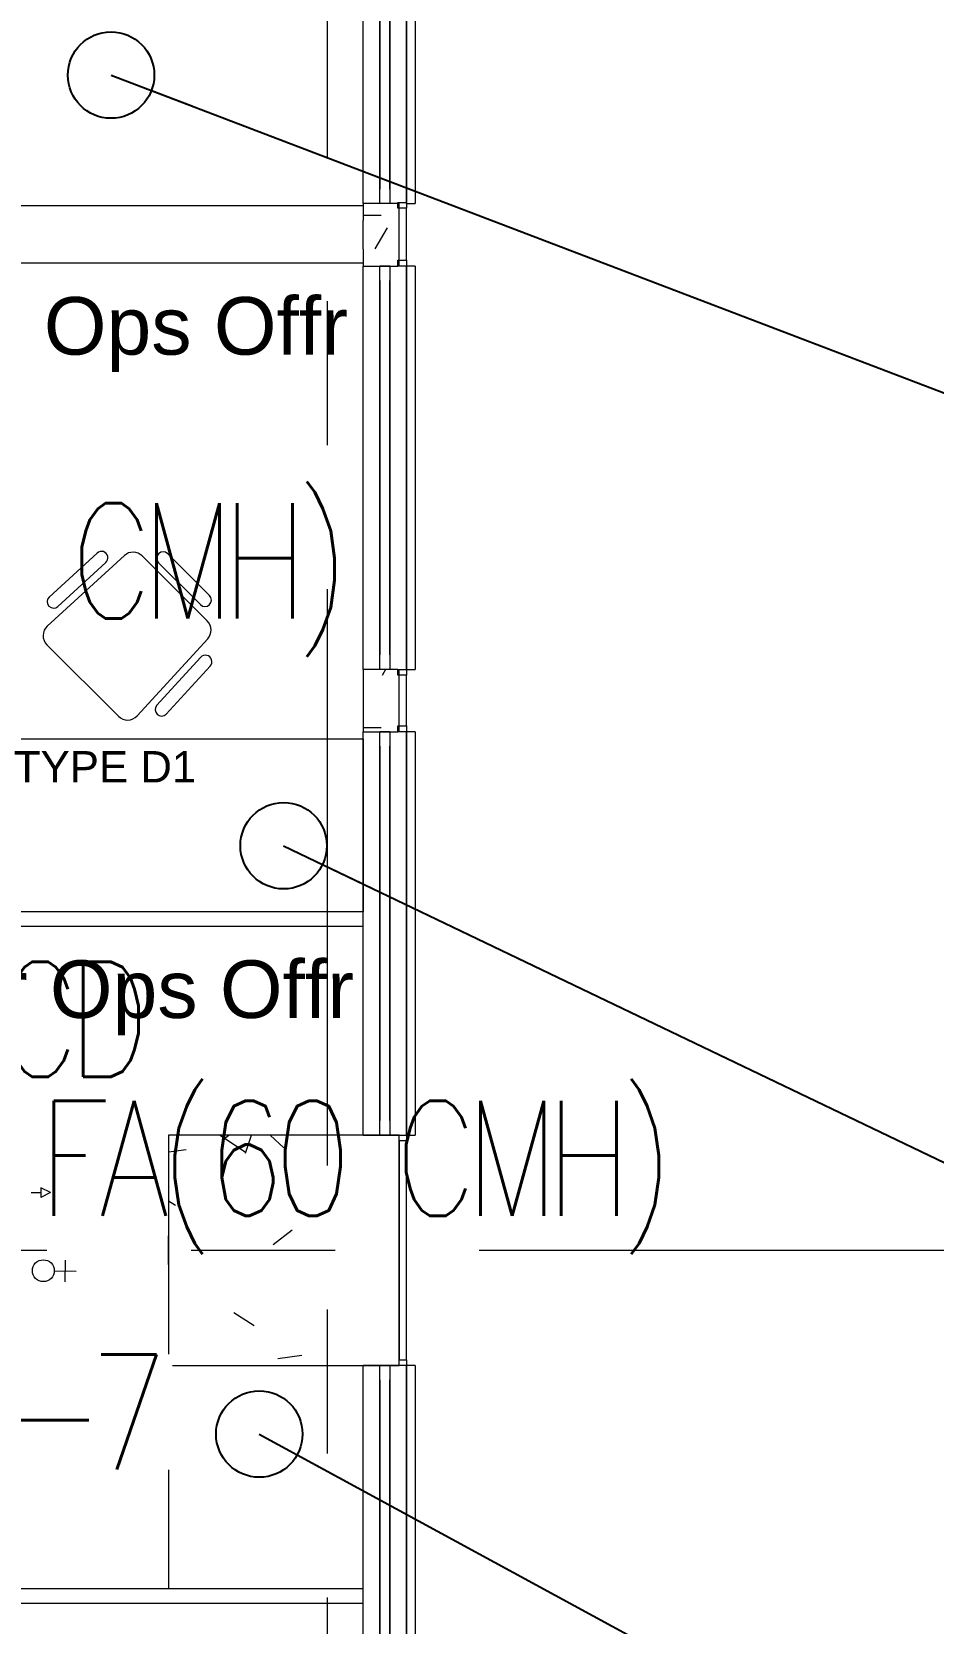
# Model space of a CAD drawing. Header units: millimetres. Extents: x 50620 to 404449, y -131543 to 97.
# Drawn here: x 362363 to 365490, y -36493 to -30968 of the extents above; entities that cross this region are included whole.
import ezdxf

# ---------------------------------------------------------------- set-up
doc = ezdxf.new("R2010")
doc.units = ezdxf.units.MM
doc.linetypes.add('CONTINOUS', pattern=[0])
doc.linetypes.add('IDA - Grid Line', pattern=[3500, 2000, -500.0000000000001, 500.0000000000001, -500.0000000000001])
for name, color, linetype, lineweight in [('1599_DB_A_BLK2_HQ_R21-2ND STOREY 20230517--$0$A-_GENM----_M', 8, 'Continuous', 9), ('1599_DB_A_BLK2_HQ_R21-2ND STOREY 20230517--$0$A-_WIND----_E', 8, 'Continuous', 9), ('1599_DB_A_BLK2_HQ_R21-2ND STOREY 20230517--$0$S-_COLN----_E', 8, 'Continuous', 9), ('A-_FLOR----_E', 8, 'Continuous', 9), ('A-_GENM----_M', 8, 'Continuous', 9), ('A-_WALL----_E', 8, 'Continuous', 9), ('A-_WALL----_E-1', 8, 'Continuous', 18), ('A-_WALL----_H-2', 8, 'Continuous', 9), ('A-_WALLPRTN_E', 8, 'Continuous', 9), ('A-_WIND----_E', 8, 'Continuous', 9), ('M-_ARCHI', 8, 'Continuous', 5), ('M-AC-TEXT', 5, 'CONTINOUS', 25), ('M-ACMV_FAF', 3, 'Continuous', 25), ('M-ACMV_FCU', 5, 'Continuous', 25), ('M-ACMV_PW', 8, 'REFRIGERANT', 25), ('M-FA TEXT', 3, 'Continuous', 25), ('M_ACMV_ANNOTATION', 7, 'Continuous', 20), ('S-_COLN----_E', 8, 'Continuous', 5), ('S-_COLN----_E-1', 8, 'Continuous', 5), ('S-_COLN----_E-2', 8, 'Continuous', 5)]:
    doc.layers.add(name, color=color, linetype=linetype, lineweight=lineweight)
doc.layers.add('S-_ANOTGRID_E-1', color=9, linetype='IDA - Grid Line', lineweight=5, true_color=0x808080)
doc.styles.add('1599_DB_A_BLK2_HQ_R21-2ND STOREY 20230517--$0$Arial', font='arial.ttf')
doc.styles.add('Arial_3', font='arial.ttf', dxfattribs={"height": 500.0000000000001})
doc.styles.add('ROMANS', font='romans.shx', dxfattribs={"width": 0.8})
doc.styles.get("Standard").update_dxf_attribs({"font": 'arial.ttf'})
doc.linetypes.add('REFRIGERANT', pattern='A,15,-5.08,["R",Standard,S=2.54,R=0,X=-2.54,Y=-1.27],-5.08', length=25.16)
doc.dimstyles.get("Standard").update_dxf_attribs({"dimtxt": 200, "dimasz": 150, "dimexe": 0.18, "dimexo": 0.0625, "dimgap": 10, "dimtad": 1, "dimtih": 1, "dimtoh": 1, "dimdec": 0, "dimzin": 0, "dimdsep": 46, "dimtxsty": 'Standard', "dimcen": 0.09, "dimclrd": 256, "dimclre": 256, "dimclrt": 256, "dimadec": 0, "dimazin": 0, "dimtfac": 1, "dimtdec": 0, "dimtofl": 0, "dimtmove": 0, "dimatfit": 3, "dimfxl": 1, "dimtolj": 1, "dimtzin": 0, "dimarcsym": 1})
pattern_1 = [(5.860292781937315e-11, (-28420.70925272384, -3975.34152242259), (1015.99999999974, 254.0000000010392), [83.81999999999998, -678.1799999999998, 83.81999999999998, -678.1799999999998, -4064]), (5.860292781937315e-11, (-28420.70925272384, -3975.34152242259), (1015.99999999974, 254.0000000010392), [-1524, 83.81999999999998, -1440.18, 83.81999999999998, -678.1799999999998, -1778]), (5.860292781937315e-11, (-28420.70925272384, -3975.34152242259), (1015.99999999974, 254.0000000010392), [-3810, 83.81999999999998, -424.1799999999999, 83.81999999999998, -1186.18]), (120.0000000000585, (-28039.70925272396, -3848.341522422194), (-727.9704525620172, 752.8818102442451), [83.81999999999874, -678.17999999999, 83.81999999999874, -678.17999999999, -4063.99999999996]), (120.0000000000585, (-28039.70925272396, -3848.341522422194), (-727.9704525620172, 752.8818102442451), [-1523.99999999998, 83.81999999999874, -1440.17999999998, 83.81999999999874, -678.17999999999, -1777.99999999998]), (120.0000000000585, (-28039.70925272396, -3848.341522422194), (-727.9704525620172, 752.8818102442451), [-3809.99999999996, 83.81999999999874, -424.1799999999951, 83.81999999999874, -1186.17999999998]), (240.0000000000586, (-27912.70925272442, -3340.341522422066), (-288.0295474377224, -1006.881810245284), [83.81999999999998, -678.1799999999998, 83.81999999999998, -678.1799999999998, -4064]), (240.0000000000586, (-27912.70925272442, -3340.341522422066), (-288.0295474377224, -1006.881810245284), [-1524, 83.81999999999998, -1440.18, 83.81999999999998, -678.1799999999998, -1778]), (240.0000000000586, (-27912.70925272442, -3340.341522422066), (-288.0295474377224, -1006.881810245284), [-3810, 83.81999999999998, -424.1799999999999, 83.81999999999998, -1186.18])]

# ---------------------------------------------------------------- blocks, each defined once
blk = doc.blocks.new('A$C7208cd76')
at = {"layer": 'M-ACMV_FCU', "lineweight": 15}
for p, q in [((0, 424.1039312781504), (-16.96415725113184, 390.1756167759013)), ((-16.96415725113184, 390.1756167759013), (16.96415725113184, 390.1756167759013)), ((0, 424.1039312781504), (16.96415725113184, 390.1756167759013)), ((0, 356.2473022736449), (0, 390.1756167759013)), ((-312.5011785721435, 288.8168787224422), (-312.5011785721435, -288.8168787224567)), ((288.8168787224422, 312.5011785721144), (-288.8168787224422, 312.5011785721144)), ((288.9035497873701, 312.5949570592347), (288.9035497873701, 312.5949570592347)), ((312.5011785721144, 288.8168787224422), (312.5011785721144, -288.8168787224567)), ((312.5949570592493, 288.9035497873774), (312.5949570592493, 288.9035497873774)), ((-202.5520375784399, 169.6415725112602), (-169.6415725112602, 202.5520375784472)), ((-202.5520375784399, 169.6415725112602), (-202.5520375784399, -169.6415725112602)), ((202.5520375784399, 169.6415725112602), (-202.5520375784399, 169.6415725112602)), ((-169.6415725112602, 202.5520375784472), (169.6415725112602, 202.5520375784472)), ((-169.6415725112602, 202.5520375784472), (-169.6415725112602, -202.5520375784472)), ((-135.713258009011, 202.5520375784472), (-135.713258009011, -202.5520375784472)), ((-101.7849435067619, 202.5520375784472), (-101.7849435067619, -202.5520375784472)), ((-67.85662900449825, 202.5520375784472), (-67.85662900449825, -202.5520375784472)), ((-33.92831450224912, 202.5520375784472), (-33.92831450224912, -202.5520375784472)), ((0, 202.5520375784472), (0, -202.5520375784472)), ((33.92831450224912, 202.5520375784472), (33.92831450224912, -202.5520375784472)), ((67.85662900449825, 202.5520375784472), (67.85662900449825, -202.5520375784472)), ((101.7849435067619, 202.5520375784472), (101.7849435067619, -202.5520375784472)), ((135.713258009011, 202.5520375784472), (135.713258009011, -202.5520375784472)), ((169.6415725112602, 202.5520375784472), (202.5520375784399, 169.6415725112602)), ((169.6415725112602, 202.5520375784472), (169.6415725112602, -202.5520375784472)), ((202.5520375784399, 169.6415725112602), (202.5520375784399, -169.6415725112602)), ((202.5520375784399, 135.713258009011), (-202.5520375784399, 135.713258009011)), ((202.5520375784399, 101.7849435067546), (-202.5520375784399, 101.7849435067546)), ((202.5520375784399, 67.85662900450552), (-202.5520375784399, 67.85662900450552)), ((-424.1039312781504, 0), (-390.1756167759013, 16.96415725112456)), ((-424.1039312781504, 0), (-390.1756167759013, -16.96415725112456)), ((-390.1756167759013, -16.96415725112456), (-390.1756167759013, 16.96415725112456)), ((-356.2473022736522, 0), (-390.1756167759013, 0)), ((202.5520375784399, 33.92831450224912), (-202.5520375784399, 33.92831450224912)), ((202.5520375784399, 0), (-202.5520375784399, 0)), ((356.2473022736522, 0), (390.1756167759013, 0)), ((390.1756167759013, 16.96415725112456), (390.1756167759013, -16.96415725112456)), ((424.1039312781504, 0), (390.1756167759013, 16.96415725112456)), ((424.1039312781504, 0), (390.1756167759013, -16.96415725112456)), ((202.5520375784399, -33.92831450224912), (-202.5520375784399, -33.92831450224912)), ((202.5520375784399, -67.85662900450552), (-202.5520375784399, -67.85662900450552)), ((202.5520375784399, -101.7849435067546), (-202.5520375784399, -101.7849435067546)), ((202.5520375784399, -135.713258009011), (-202.5520375784399, -135.713258009011)), ((-169.6415725112602, -202.5520375784472), (-202.5520375784399, -169.6415725112602)), ((202.5520375784399, -169.6415725112602), (-202.5520375784399, -169.6415725112602)), ((-169.6415725112602, -202.5520375784472), (169.6415725112602, -202.5520375784472)), ((169.6415725112602, -202.5520375784472), (202.5520375784399, -169.6415725112602)), ((288.8168787224422, -312.501178572129), (-288.8168787224422, -312.501178572129)), ((0, -356.2473022736449), (0, -390.1756167759013)), ((16.96415725113184, -390.1756167759013), (-16.96415725113184, -390.1756167759013)), ((0, -424.1039312781504), (-16.96415725113184, -390.1756167759013)), ((0, -424.1039312781504), (16.96415725113184, -390.1756167759013))]:
    blk.add_line(p, q, dxfattribs=at)
for points in [[(284.997841818913, 284.9978418189203), (284.997841818913, -284.9978418189203), (-284.997841818913, -284.9978418189203), (-284.997841818913, 284.9978418189203)], [(-169.6415725112602, 241.5695992560359), (169.6415725112602, 241.5695992560359), (169.6415725112602, 297.8906013297747), (-169.6415725112602, 297.8906013297747)], [(-241.5695992560359, 169.6415725112602), (-241.5695992560359, -169.6415725112602), (-297.8906013297674, -169.6415725112602), (-297.8906013297674, 169.6415725112602)], [(241.5695992560359, 169.6415725112602), (241.5695992560359, -169.6415725112602), (297.8906013297674, -169.6415725112602), (297.8906013297674, 169.6415725112602)], [(-169.6415725112602, -241.5695992560359), (169.6415725112602, -241.5695992560359), (169.6415725112602, -297.8906013297747), (-169.6415725112602, -297.8906013297747)]]:
    blk.add_lwpolyline(points, close=True, dxfattribs=at)
for centre, start, end in [((-288.8168787224422, 288.8168787224422), 90, 180), ((288.8168787224422, 288.8168787224422), 0, 90), ((-288.8168787224422, -288.8168787224567), 180, 270), ((288.8168787224422, -288.8168787224567), 270, 0)]:
    blk.add_arc(centre, 23.68429984967656, start, end, dxfattribs=at)
blk = doc.blocks.new('SSO')
at = {"layer": 'M-ACMV_PW', "color": 1, "linetype": 'ByBlock', "lineweight": 5}
for points in [[(1064770.8173194, 20778.25004889206), (1064771.838432919, 20867.49420739013)], [(1064770.8173194, 20778.25004889206), (1064771.838432919, 20867.49420739013)], [(1064770.8173194, 20778.25004889206), (1064771.838432919, 20867.49420739013)], [(1064770.8173194, 20778.25004889206), (1064771.838432919, 20867.49420739013)], [(1064770.8173194, 20778.25004889206), (1064771.838432919, 20867.49420739013)], [(1064770.8173194, 20778.25004889206), (1064771.838432919, 20867.49420739013)], [(1064815.949955415, 20822.36157138152), (1064726.705796917, 20823.38268490064)], [(1064815.949955415, 20822.36157138152), (1064726.705796917, 20823.38268490064)]]:
    blk.add_lwpolyline(points, dxfattribs=at)
blk.add_circle((1064770.306762654, 20733.62796964298), 44.62499999731372, dxfattribs=at)
blk.add_circle((1064770.306762654, 20733.62796964298), 44.62499999731372, dxfattribs=at)
blk = doc.blocks.new('IDA - Casement w Top Hung - 2 Panels - 1400L X 1800H - B2-AW01-3560472-BLK 2 2ND STOREY PLAN')
at = {"layer": 'A-_WIND----_E'}
for p, q in [((-700.0000000000078, 17.50000000000018), (699.9999999999919, 17.50000000000035)), ((-700.0000000000078, 17.50000000000018), (-700.0000000000078, -17.49999999999982)), ((-615.000000000008, 17.50000000002012), (-650.0000000000078, 17.50000000002)), ((-650.0000000000078, 17.50000000002029), (-25.00000000000799, 17.5000000000223)), ((-650.0000000000078, 17.5000000000002), (649.9999999999919, 17.50000000000034)), ((649.9999999999919, 17.5000000000212), (-650.0000000000082, 17.50000000001909)), ((-35.00000000000834, 17.50000000002198), (-615.0000000000078, 17.50000000002012)), ((-615.000000000008, 17.5000000000204), (-60.00000000000795, 17.50000000002218)), ((-8.459899447643693e-12, 17.50000000002209), (-35.00000000000838, 17.50000000002198)), ((-24.93340808768275, 17.50000000000027), (24.99999999999125, 17.50000000000027)), ((34.99999999999238, 17.50000000002023), (-7.580069905088748e-12, 17.50000000002012)), ((24.9999999999923, 17.50000000000027), (649.9999999999922, 17.50000000000228)), ((614.999999999992, 17.50000000002209), (34.99999999999245, 17.50000000002023)), ((59.99999999999218, 17.50000000000038), (614.9999999999923, 17.50000000000217)), ((649.9999999999919, 17.50000000002221), (614.9999999999919, 17.50000000002209)), ((699.9999999999919, 17.50000000000035), (699.9999999999919, -17.49999999999964)), ((699.9999999999919, -17.49999999999964), (-700.0000000000078, -17.49999999999982)), ((-650.0000000000077, -17.49999999997999), (-615.0000000000077, -17.49999999997988)), ((-25.00000000000799, -17.4999999999777), (-650.0000000000078, -17.49999999997971)), ((649.9999999999919, -17.49999999999965), (-650.0000000000078, -17.4999999999998)), ((649.9999999999919, -17.49999999997879), (-650.0000000000082, -17.4999999999809)), ((-615.0000000000078, -17.49999999997988), (-35.00000000000828, -17.49999999997801)), ((-60.00000000000788, -17.49999999997781), (-615.000000000008, -17.4999999999796)), ((-35.00000000000825, -17.49999999997802), (-8.324541056481394e-12, -17.4999999999779)), ((-24.93340808768275, -17.49999999999973), (24.99999999999125, -17.49999999999973)), ((-7.44471151392645e-12, -17.49999999997988), (34.99999999999252, -17.49999999997977)), ((649.9999999999924, -17.49999999999771), (24.99999999999242, -17.49999999999972)), ((34.9999999999925, -17.49999999997977), (614.999999999992, -17.4999999999779)), ((614.9999999999924, -17.49999999999782), (59.99999999999232, -17.49999999999961)), ((614.999999999992, -17.4999999999779), (649.9999999999919, -17.49999999997778))]:
    blk.add_line(p, q, dxfattribs=at)
blk = doc.blocks.new('Wall Motif - Type 1-2673956-BLK 2 2ND STOREY PLAN')
at = {"layer": 'A-_GENM----_M'}
for p, q in [((-575.0000000000114, -75), (824.9999999999882, -75)), ((-575.0000000000114, -75), (-575.0000000000114, -105)), ((824.9999999999882, -105), (-575.0000000000114, -105)), ((-525.000000000011, -75), (81.07947694209444, -75)), ((81.07947694209444, -105), (-525.000000000011, -105)), ((-481.079476942117, -75), (124.9999999999886, -75)), ((-481.079476942117, -75), (731.0794769420947, -75)), ((124.9999999999886, -105), (-481.079476942117, -105)), ((731.0794769420947, -105), (-481.079476942117, -105)), ((124.9999999999886, -75), (731.079476942094, -75)), ((731.079476942094, -105), (124.9999999999886, -105)), ((168.9205230578828, -75), (774.9999999999884, -75)), ((774.9999999999884, -105), (168.9205230578828, -105)), ((824.9999999999882, -105), (824.9999999999882, -75))]:
    blk.add_line(p, q, dxfattribs=at)
blk = doc.blocks.new('1599_DB_A_BLK2_HQ_R21-2ND STOREY 20230517--$0$Wall Motif - Type 1-2673956-LINKVIEW_BLK2_2ND STOREY')
at = {"layer": '1599_DB_A_BLK2_HQ_R21-2ND STOREY 20230517--$0$A-_GENM----_M'}
for p, q in [((-575.0000000000114, -75), (824.9999999999882, -75)), ((-575.0000000000114, -75), (-575.0000000000114, -105)), ((824.9999999999882, -105), (-575.0000000000114, -105)), ((824.9999999999882, -105), (824.9999999999882, -75))]:
    blk.add_line(p, q, dxfattribs=at)
blk = doc.blocks.new('1599_DB_A_BLK2_HQ_R21-2ND STOREY 20230517--$0$IDA - Casement w Top Hung - 2 Panels - 1400L X 1800H - B2-AW01-3560472-LINKVIEW_BLK2_2ND STOREY')
at = {"layer": '1599_DB_A_BLK2_HQ_R21-2ND STOREY 20230517--$0$A-_WIND----_E'}
for p, q in [((-700.0000000000078, 17.50000000000018), (699.9999999999919, 17.50000000000035)), ((-700.0000000000078, 17.50000000000018), (-700.0000000000078, -17.49999999999982)), ((699.9999999999919, 17.50000000000035), (699.9999999999919, -17.49999999999964)), ((699.9999999999919, -17.49999999999964), (-700.0000000000078, -17.49999999999982))]:
    blk.add_line(p, q, dxfattribs=at)
blk = doc.blocks.new('ARCHI 2ND_2024 09 11')
at = {"layer": '1599_DB_A_BLK2_HQ_R21-2ND STOREY 20230517--$0$S-_COLN----_E', "lineweight": 5, "extrusion": (-5.421010828875323e-20, -1.694076631178674e-21, -1)}
h = blk.add_hatch(dxfattribs=at)
h.set_pattern_fill('FP_2', color=8, scale=0.9999999999999999, angle=89.9999999999414, style=0, pattern_type=2)
h.set_pattern_definition([(139.9999999999414, (25375.34152231785, -4820.70925282449), (159.3907056306181, 1821.840288587223), [190.5, -2095.5]), (84.9999999999414, (25375.34152231785, -4820.70925282449), (-1910.567425016859, -352.4281725989732), [152.4, -1676.4]), (190.4509999999413, (25388.62452231802, -4668.889252824512), (-1751.166076185587, 1469.42618146635), [161.9, -1780.901]), (136.1839999999414, (24867.34152231785, -4820.709252823966), (420.4277492470902, 2710.790959939926), [285.7499999999999, -3143.249999999999]), (186.6359999999414, (24902.37652231811, -4594.810252824012), (-2474.27622154266, 2374.025602099856), [242.85, -2671.350999999999]), (81.18399999994136, (24867.34152231785, -4820.709252823966), (-2474.252541927608, 2374.050317407947), [228.6, -2514.599999999999]), (110.9999999999413, (24994.34152231808, -4566.709252824108), (1022.651950738841, 1516.143272191333), [190.5, -2095.5]), (55.99999999994137, (24994.34152231808, -4566.709252824108), (-1841.880490260133, 618.0208426712588), [152.3999999999975, -1676.39999999998]), (161.4509999999414, (25079.56252231821, -4440.364252824194), (-819.2124116891567, 2134.171256880861), [161.9, -1780.901]), (127.4999999999414, (25375.34152231785, -4820.70925282449), (-845.5503887314995, 30.88603250678308), [83.81999999999998, -1572.26, 83.81999999999998, -1617.98, -1682.75]), (127.4999999999414, (25375.34152231785, -4820.70925282449), (-845.5503887314995, 30.88603250678308), [-3357.88, 83.81999999999998, -1598.93]), (97.49999999994127, (25375.34152231785, -4820.70925282449), (-1001.805748180512, 668.196625104082), [83.81999999999998, -886.4599999999999, 83.81999999999998, -1534.16, -641.3499999999999]), (97.49999999994127, (25375.34152231785, -4820.70925282449), (-1001.805748180512, 668.196625104082), [-2588.26, 83.81999999999998, -557.5299999999999]), (57.49999999994137, (25375.34152231738, -5387.129252824514), (57.28958912655476, 1355.909325234439), [83.81999999999874, -551.17999999999, 83.81999999999874, -1897.37999999998, -2628.89999999996]), (57.49999999994137, (25375.34152231738, -5387.129252824514), (57.28958912655476, 1355.909325234439), [-2616.19999999996, 83.81999999999874, -2545.07999999996]), (47.49999999994138, (25375.34152231703, -5641.129252824507), (-254.2663848864887, 1481.293165040856), [83.81999999999998, -741.6799999999998, 83.81999999999998, -1231.9, -1866.9]), (47.49999999994138, (25375.34152231703, -5641.129252824507), (-254.2663848864887, 1481.293165040856), [-2141.219999999999, 83.81999999999998, -1783.08])])
h.paths.add_polyline_path([(24574.9999999475, -3772.750058910966), (24574.99999994761, -3572.750058910962), (21474.99999994785, -3572.750058907797), (21474.99999994785, -3772.750058907801), (23204.0256572467, -3772.750058909576)])
at = {"layer": '1599_DB_A_BLK2_HQ_R21-2ND STOREY 20230517--$0$S-_COLN----_E', "lineweight": 5}
h = blk.add_hatch(dxfattribs=at)
h.set_pattern_fill('FP_3', color=8, scale=0.9999999999999999, angle=5.86020860875131e-11, style=0, pattern_type=2)
h.set_pattern_definition(pattern_1)
h.paths.add_polyline_path([(-21382.74274681753, -3783.333333377337), (-21354.99999994761, -3783.333333377301), (-21354.99999994761, -3763.333333377301), (-21349.99999994761, -3763.333333377275), (-21351.57619078259, -3582.500000044256), (-21354.99999994796, -3582.500000044274), (-21354.99999994785, -3566.666666710931), (-21474.99999994796, -3566.666666711055), (-21474.99999994773, -3783.333333377424), (-21417.74274681753, -3783.333333377366)], flags=0)
h = blk.add_hatch(dxfattribs=at)
h.set_pattern_fill('FP_3', color=8, scale=0.9999999999999999, angle=5.86020860875131e-11, style=0, pattern_type=2)
h.set_pattern_definition(pattern_1)
h.paths.add_polyline_path([(-21474.9999999461, -5400.000000044158), (-21354.99999994598, -5400.000000044034), (-21354.99999994598, -5380.000000043958), (-21349.99999994598, -5380.000000043961), (-21351.57619078096, -5203.33333337721), (-21354.99999994622, -5203.333333377228), (-21354.99999994622, -5183.333333377297), (-21474.99999994633, -5183.333333377424)], flags=0)
h = blk.add_hatch(dxfattribs=at)
h.set_pattern_fill('FP_1', color=8, scale=0.9999999999999999, angle=5.86020860875131e-11, style=0, pattern_type=2)
h.set_pattern_definition([(50.00000000005859, (-28420.70925272384, -3975.34152242259), (1821.840931375158, -159.3899395824488), [190.5, -2095.5]), (355.0000000000586, (-28420.70925272384, -3975.34152242259), (-352.4281726028814, 1910.567425016138), [152.4, -1676.4]), (100.4510000000586, (-28268.88925272366, -3988.624522422444), (1469.426181462768, 1751.166076188593), [161.9, -1780.901]), (46.1840000000586, (-28420.70925272442, -3467.341522422579), (2710.790959940786, -420.4277492415439), [285.7499999999999, -3143.249999999999]), (96.63600000005854, (-28194.81025272433, -3502.376522422353), (2374.025602094795, 2474.276221547515), [242.8499999999975, -2671.35099999996]), (351.1840000000585, (-28420.70925272442, -3467.341522422579), (2374.050317402885, 2474.252541932465), [228.6, -2514.599999999999]), (21.00000000005861, (-28166.70925272407, -3594.341522422321), (1516.143272193425, -1022.65195073574), [190.5, -2095.5]), (326.0000000000586, (-28166.70925272407, -3594.341522422321), (618.020842667491, 1841.880490261398), [152.4, -1676.4]), (71.45100000005861, (-28040.36425272399, -3679.562522422191), (2134.171256879186, 819.2124116935216), [161.9, -1780.901]), (37.50000000005861, (-28420.70925272384, -3975.34152242259), (30.88603250505343, 845.5503887315626), [83.81999999999998, -1572.26, 83.81999999999998, -1617.98, -1682.75]), (37.50000000005861, (-28420.70925272384, -3975.34152242259), (30.88603250505343, 845.5503887315626), [-3357.88, 83.81999999999998, -1598.93]), (7.500000000058604, (-28420.70925272384, -3975.34152242259), (668.1966251020328, 1001.805748181879), [83.81999999999996, -886.4599999999998, 83.81999999999996, -1534.16, -641.3499999999998]), (7.500000000058604, (-28420.70925272384, -3975.34152242259), (668.1966251020328, 1001.805748181879), [-2588.259999999999, 83.81999999999996, -557.5299999999997]), (327.5000000000586, (-28987.12925272377, -3975.341522423176), (1355.909325234556, -57.28958912378111), [83.81999999999998, -551.1799999999998, 83.81999999999998, -1897.38, -2628.9]), (327.5000000000586, (-28987.12925272377, -3975.341522423176), (1355.909325234556, -57.28958912378111), [-2616.199999999999, 83.81999999999998, -2545.079999999999]), (317.5000000000586, (-29241.12925272377, -3975.341522423438), (1481.293165040336, 254.266384889519), [83.82, -741.68, 83.82, -1231.9, -1866.9]), (317.5000000000586, (-29241.12925272377, -3975.341522423438), (1481.293165040336, 254.266384889519), [-2141.22, 83.82, -1783.08])])
h.paths.add_polyline_path([(-21417.74274681369, -7600.000000044081), (-21349.99999994365, -7600.00000004402), (-21349.99999994459, -6800.000000044023), (-22149.99999994447, -6800.000000044838), (-22149.99999994354, -7600.000000044838)], flags=0)
at = {"layer": 'A-_WALL----_H-2', "lineweight": 5}
h = blk.add_hatch(dxfattribs=at)
h.set_pattern_fill('FP_3', color=256, scale=0.9999999999999999, angle=-2.105606632919053e-14, style=0, pattern_type=2)
h.set_pattern_definition([(360, (102886.3718958381, 38752.37346331471), (1016, 253.9999999999996), [83.81999999999998, -678.1799999999998, 83.81999999999998, -678.1799999999998, -4064]), (360, (102886.3718958381, 38752.37346331471), (1016, 253.9999999999996), [-1524, 83.81999999999998, -1440.18, 83.81999999999998, -678.1799999999998, -1778]), (360, (102886.3718958381, 38752.37346331471), (1016, 253.9999999999996), [-3810, 83.81999999999998, -424.1799999999999, 83.81999999999998, -1186.18]), (120, (103267.3718958381, 38879.3734633147), (-727.9704525612469, 752.8818102449901), [83.81999999999941, -678.1799999999953, 83.81999999999941, -678.1799999999953, -4063.999999999981]), (120, (103267.3718958381, 38879.3734633147), (-727.9704525612469, 752.8818102449901), [-1523.999999999991, 83.81999999999941, -1440.179999999991, 83.81999999999941, -678.1799999999953, -1777.999999999991]), (120, (103267.3718958381, 38879.3734633147), (-727.9704525612469, 752.8818102449901), [-3809.999999999981, 83.81999999999941, -424.1799999999977, 83.81999999999941, -1186.179999999991]), (240, (103394.3718958381, 39387.3734633147), (-288.0295474387527, -1006.88181024499), [83.81999999999998, -678.1799999999998, 83.81999999999998, -678.1799999999998, -4064]), (240, (103394.3718958381, 39387.3734633147), (-288.0295474387527, -1006.88181024499), [-1524, 83.81999999999998, -1440.18, 83.81999999999998, -678.1799999999998, -1778]), (240, (103394.3718958381, 39387.3734633147), (-288.0295474387527, -1006.88181024499), [-3810, 83.81999999999998, -424.1799999999999, 83.81999999999998, -1186.18])])
h.paths.add_polyline_path([(-21354.99999999127, -18424.99999991725), (-21349.99999999127, -18424.99999991725), (-21349.99999999127, -18183.33333325022), (-21354.99999999139, -18183.33333325027), (-21354.99999999139, -18163.33333325024), (-21349.99999999127, -18163.33333325022), (-21349.99999999127, -17969.99999991693), (-21354.99999999139, -17969.99999991694), (-21354.99999999139, -17949.99999991699), (-21474.99999999139, -17949.99999991699), (-21474.99999999127, -18424.99999991725)])
h.paths.add_polyline_path([(-21382.74274686119, -16549.99999991696), (-21354.99999999127, -16549.99999991697), (-21354.99999999127, -16529.99999991692), (-21349.99999999127, -16529.16666658356), (-21349.99999999127, -16219.99999991697), (-21354.99999999139, -16219.99999991697), (-21354.99999999139, -16199.99999991697), (-21474.99999999139, -16199.99999991697), (-21474.99999999127, -16549.99999991697), (-21417.74274686119, -16549.99999991697)])
h.paths.add_polyline_path([(-21382.7427468613, -12599.99999991695), (-21354.99999999127, -12599.99999991695), (-21353.28571427695, -12579.99999991692), (-21349.99999999115, -12579.99999991692), (-21349.99999999127, -12352.99999991689), (-21354.99999999127, -12352.99999991689), (-21354.99999999127, -12332.99999991697), (-21474.99999999127, -12332.99999991697), (-21474.99999999139, -12599.99999991695), (-21417.7427468613, -12599.99999991695)])
h.paths.add_polyline_path([(-21354.99999999139, -10932.99999991695), (-21354.99999999127, -10912.99999991697), (-21349.99999999127, -10912.16666658364), (-21349.99999999127, -10686.99999991689), (-21354.99999999127, -10686.9999999169), (-21354.99999999139, -10666.99999991689), (-21474.99999999139, -10666.99999991689), (-21474.99999999139, -10932.99999991695), (-21360.69999999134, -10932.99999991695)])
h.paths.add_polyline_path([(-21417.74274686119, -9266.999999916945), (-21354.99999999127, -9266.999999916945), (-21354.99999999127, -9246.999999916858), (-21349.99999999127, -9246.99999991692), (-21349.99999999127, -9019.999999916927), (-21354.99999999127, -9019.99999991693), (-21354.99999999127, -8999.999999916934), (-21474.99999999115, -8999.999999916938), (-21474.99999999127, -9266.999999916949)])
h.paths.add_polyline_path([(-21382.74274686119, -5399.999999916934), (-21354.99999999127, -5399.999999916938), (-21354.99999999127, -5379.999999916825), (-21349.99999999127, -5379.999999916865), (-21349.99999999127, -5203.33333325015), (-21354.99999999127, -5203.333333250153), (-21354.99999999127, -5183.333333250215), (-21474.99999999127, -5183.333333250219), (-21474.99999999127, -5399.999999916938), (-21417.74274686119, -5399.999999916938)])
h.paths.add_polyline_path([(-21382.74274686107, -3783.333333250219), (-21354.99999999115, -3783.333333250219), (-21354.99999999127, -3763.333333250241), (-21349.99999999127, -3762.499999916901), (-21349.99999999127, -3582.499999917189), (-21354.99999999127, -3582.499999917192), (-21354.99999999127, -3566.666666583842), (-21474.99999999127, -3566.666666583842), (-21474.99999999115, -3783.333333250219), (-21417.74274686107, -3783.333333250219)])
h.paths.add_polyline_path([(-21417.74274686119, -2166.666666583838), (-21354.99999999127, -2166.666666583838), (-21354.99999999115, -2146.666666583795), (-21349.99999999127, -2146.666666583849), (-21349.99999999115, -1969.999999917305), (-21354.99999999127, -1969.999999917309), (-21354.99999999127, -1949.999999917283), (-21474.99999999115, -1949.999999917287), (-21474.99999999127, -2166.666666583838)])
at = {"layer": 'S-_COLN----_E-2', "lineweight": 5}
h = blk.add_hatch(dxfattribs=at)
h.set_pattern_fill('FP_40', color=256, scale=0.9999999999999999, angle=-2.105606632919053e-14, style=0, pattern_type=2)
h.set_pattern_definition([(49.99999999999997, (102886.3718958381, 38752.37346331471), (1821.840931374995, -159.3899395843126), [190.5, -2095.5]), (355, (102886.3718958381, 38752.37346331471), (-352.4281726009266, 1910.567425016498), [152.4, -1676.4]), (100.451, (103038.191895838, 38739.09046331471), (1469.426181464559, 1751.166076187089), [161.9, -1780.901]), (46.18399999999998, (102886.3718958381, 39260.3734633147), (2710.790959940356, -420.4277492443178), [285.7499999999999, -3143.25]), (96.63599999999994, (103112.270895838, 39225.33846331471), (2374.025602097326, 2474.276221545086), [242.8499999999989, -2671.350999999982]), (351.1839999999999, (102886.3718958381, 39260.3734633147), (2374.050317405417, 2474.252541930035), [228.6, -2514.599999999999]), (20.99999999999998, (103140.3718958381, 39133.37346331471), (1516.143272192379, -1022.651950737291), [190.5, -2095.5]), (326, (103140.3718958381, 39133.37346331471), (618.0208426693756, 1841.880490260765), [152.4, -1676.4]), (71.451, (103266.716895838, 39048.15246331471), (2134.171256880024, 819.212411691338), [161.9, -1780.901]), (37.49999999999998, (102886.3718958381, 38752.37346331471), (30.88603250591851, 845.550388731531), [83.82, -1572.26, 83.82, -1617.98, -1682.75]), (37.49999999999998, (102886.3718958381, 38752.37346331471), (30.88603250591851, 845.550388731531), [-3357.88, 83.82, -1598.93]), (7.499999999999979, (102886.3718958381, 38752.37346331471), (668.1966251030578, 1001.805748181195), [83.82, -886.46, 83.82, -1534.16, -641.35]), (7.499999999999979, (102886.3718958381, 38752.37346331471), (668.1966251030578, 1001.805748181195), [-2588.26, 83.82, -557.53]), (327.5, (102319.9518958381, 38752.3734633147), (1355.909325234497, -57.28958912516832), [83.82, -551.18, 83.82, -1897.38, -2628.9]), (327.5, (102319.9518958381, 38752.3734633147), (1355.909325234497, -57.28958912516832), [-2616.2, 83.82, -2545.08]), (317.5, (102065.9518958383, 38752.3734633147), (1481.293165040596, 254.2663848880035), [83.82, -741.68, 83.82, -1231.9, -1866.9]), (317.5, (102065.9518958383, 38752.3734633147), (1481.293165040596, 254.2663848880035), [-2141.22, 83.82, -1783.08])])
h.paths.add_polyline_path([(-21350.65789472801, -7599.999999916934), (-21349.99999999127, -7599.99999991693), (-21349.99999999127, -6799.999999916934), (-22149.99999999104, -6799.999999916941), (-22149.99999999092, -7599.999999916941), (-21354.99999999127, -7599.999999916934)])
at = {"color": 8, "lineweight": 5}
for p, q in [((-22571.02856676455, -5033.050135370751), (-22303.73404455197, -4788.399348004099)), ((-22398.37460544216, -4779.624424322552), (-22565.06537645007, -4932.223854142023)), ((-22241.53155393188, -4789.774307857628), (-22016.02943098277, -5015.276430806702)), ((-22153.17567640846, -4781.963663139537), (-22008.21878626465, -4926.920553283435)), ((-22533.96413113934, -4964.731139222178), (-22367.99030610581, -4812.817711889664)), ((-22040.03859141795, -4958.740358436848), (-22184.99548156199, -4813.783468292939)), ((-22014.65447112918, -5077.478921426999), (-22259.30525849597, -5344.773443639388)), ((-22324.31982865557, -5346.210563326582), (-22572.46568645164, -5098.0647055304)), ((-22190.9862623479, -5307.709008014877), (-22039.07283501537, -5141.735182981211)), ((-22005.87954744836, -5172.119482317761), (-22158.47897726716, -5338.810253323605))]:
    blk.add_line(p, q, dxfattribs=at)
for points in [[(-21474.99999999127, -5425.000000008793), (-21474.99999999127, -6025.000000008782), (-23274.99999999115, -6025.000000008782), (-23274.99999999139, -4575.000000008786), (-22674.99999999115, -4575.000000008775), (-22674.99999999115, -5425.000000008786)], [(-22149.99999999115, -7775.000000008844), (-22149.99999999092, -8375.000000008837), (-23949.99999999104, -8375.000000008837), (-23949.99999999104, -6925.00000000884), (-23349.99999999104, -6925.00000000884), (-23349.99999999104, -7775.000000008844)]]:
    blk.add_lwpolyline(points, close=True, dxfattribs=at)
for centre, radius, start, end in [((-22383.18164883938, -4796.220329385826), 22.50000000001769, 312.4674142901839, 132.4729860191075), ((-22273.35135908495, -4821.594113011033), 45.00000000000502, 44.99999999882088, 132.4674142901839), ((-22273.35135908495, -4821.594113011033), 45.00000000000502, 44.99999999882088, 132.4674142901839), ((-22169.08557898516, -4797.873565716236), 22.49999999999222, 44.99999999882088, 224.9999999988209), ((-22549.1554738729, -4948.133756718384), 22.50000000003338, 135.0000000002948, 312.4674142901839), ((-22024.12868884183, -4942.830455860789), 22.5000000000128, 224.9999999988209, 44.99999999882088), ((-22047.84923613607, -5047.096235960107), 45.00000000003175, 317.5325857110983, 44.99999999882088), ((-22540.64588129823, -5066.244900376994), 45.00000000003175, 132.4674142901839, 224.9999999988209), ((-22022.47545251215, -5156.926525714287), 22.50000000004245, 317.5270139835819, 137.5325857110983), ((-22292.50002350204, -5314.390758173191), 45.00000000000502, 224.9999999988209, 317.5325857110983), ((-22174.38887984469, -5322.90035074791), 22.49999999999804, 137.5325857110983, 315.0000000011792)]:
    blk.add_arc(centre, radius, start, end, dxfattribs=at)
at = {"layer": '1599_DB_A_BLK2_HQ_R21-2ND STOREY 20230517--$0$S-_COLN----_E', "color": 8, "lineweight": 5}
for p, q in [((-21474.99999994796, -3566.66666671104), (-21474.99999994948, -2166.666666711044)), ((-21324.99999994936, -2166.666666710884), (-21324.99999994796, -3562.500000044238)), ((-24731.17699718522, -3572.7500589111), (-21474.99999994773, -3572.750058907775)), ((-21417.74274681788, -3566.666666710997), (-21474.99999994796, -3566.66666671104)), ((-21474.99999994796, -3566.66666671104), (-21474.99999994796, -3625.000000044212)), ((-21354.99999994808, -3566.666666710931), (-21382.742746818, -3566.666666710964)), ((-21354.99999994785, -3562.500000044274), (-21324.99999994796, -3562.500000044238)), ((-21354.99999994808, -3566.666666710931), (-21354.99999994785, -3562.500000044274)), ((-21354.99999994808, -3582.500000044271), (-21354.99999994808, -3566.666666710931)), ((-21324.99999994808, -3582.50000004422), (-21354.99999994808, -3582.500000044271)), ((-21349.99999994808, -3582.500000044263), (-21349.99999994785, -3562.500000044278)), ((-21349.99999994773, -3763.333333377279), (-21349.99999994808, -3582.500000044263)), ((-21324.99999994808, -3566.666666710775), (-21324.99999994808, -3582.500000044205)), ((-21324.99999994773, -3763.333333377264), (-21324.99999994808, -3582.50000004422)), ((-21474.99999994773, -3725.000000044209), (-21474.99999994796, -3625.000000044212)), ((-21474.99999994773, -3725.000000044209), (-21474.99999994773, -3783.33333337741)), ((-21474.9999999475, -3772.750058907786), (-24931.11402003129, -3772.750058911319)), ((-21474.99999994645, -5183.33333337741), (-21474.99999994773, -3783.33333337741)), ((-21474.99999994773, -3783.33333337741), (-21417.74274681765, -3783.333333377366)), ((-21382.74274681765, -3783.333333377333), (-21354.99999994773, -3783.333333377301)), ((-21354.99999994773, -3763.333333377301), (-21324.99999994773, -3763.333333377264)), ((-21354.99999994773, -3783.333333377301), (-21354.99999994773, -3763.333333377301)), ((-21324.99999994773, -3783.333333377268), (-21354.99999994773, -3783.333333377301)), ((-21349.99999994761, -3783.333333377304), (-21349.99999994773, -3763.333333377279)), ((-21324.99999994773, -3763.333333377264), (-21324.99999994773, -3783.33333337721)), ((-21324.99999994773, -3783.333333377268), (-21324.99999994633, -5183.333333377264)), ((-21417.74274681637, -5183.333333377363), (-21474.99999994645, -5183.33333337741)), ((-21474.99999994645, -5183.33333337741), (-21474.99999994622, -5400.000000044114)), ((-21354.99999994645, -5183.333333377297), (-21382.74274681637, -5183.333333377333)), ((-21354.99999994645, -5183.333333377239), (-21324.99999994633, -5183.333333377192)), ((-21354.99999994633, -5203.333333377224), (-21354.99999994645, -5183.333333377297)), ((-21349.99999994633, -5203.333333377213), (-21349.99999994633, -5183.333333377243)), ((-21324.99999994633, -5183.33333337725), (-21324.99999994633, -5203.333333377173)), ((-21324.99999994633, -5203.333333377173), (-21354.99999994633, -5203.333333377224)), ((-21349.99999994598, -5380.000000043947), (-21349.99999994633, -5203.333333377213)), ((-21324.9999999461, -5380.00000004391), (-21324.99999994633, -5203.333333377173)), ((-21474.9999999447, -6800.00000004411), (-21474.99999994622, -5400.000000044114)), ((-21474.99999994622, -5400.000000044114), (-21417.74274681602, -5400.000000044074)), ((-21382.74274681613, -5400.000000044038), (-21354.99999994622, -5400.000000044005)), ((-21354.9999999461, -5380.000000043943), (-21324.9999999461, -5380.00000004391)), ((-21354.99999994622, -5400.000000044005), (-21354.9999999461, -5380.000000043943)), ((-21324.9999999461, -5400.000000043896), (-21354.99999994622, -5400.000000043947)), ((-21349.9999999461, -5400.00000004398), (-21349.9999999461, -5380.000000043947)), ((-21324.9999999461, -5380.00000004391), (-21324.9999999461, -5400.000000043881)), ((-21324.9999999461, -5400.000000043954), (-21324.99999994459, -6800.000000043954)), ((-22149.99999994447, -6800.000000044824), (-22149.99999994412, -7150.000000045085)), ((-21417.74274681462, -6800.000000044067), (-22149.99999994447, -6800.000000044824)), ((-21349.99999994459, -6800.000000044009), (-21382.7427468145, -6800.000000044038)), ((-21349.99999994459, -6800.00000004395), (-21324.99999994459, -6800.00000004391)), ((-21349.99999994459, -6820.000000043976), (-21349.99999994459, -6800.000000044009)), ((-21349.99999994459, -6820.000000043976), (-21349.99999994377, -7580.000000043969)), ((-21324.9999999447, -6820.00000004394), (-21349.99999994459, -6820.000000043976)), ((-21349.99999994377, -7580.000000043969), (-21349.99999994459, -6820.000000043976)), ((-21324.99999994459, -6800.00000004394), (-21324.9999999447, -6820.000000043925)), ((-21324.999999944, -7580.000000043929), (-21324.9999999447, -6820.00000004394)), ((-22149.99999994412, -7250.000000045085), (-22149.99999994412, -7150.000000045085)), ((-22149.99999994412, -7150.000000045085), (-22149.99999994412, -7250.000000045129)), ((-22149.99999994412, -7250.000000045129), (-22149.99999994365, -7600.000000044813)), ((-22149.99999994365, -7600.000000044813), (-21417.7427468138, -7600.00000004407)), ((-21474.99999994237, -9000.000000044118), (-21474.99999994389, -7600.000000044114)), ((-21382.7427468138, -7600.000000044027), (-21349.99999994389, -7600.000000043994)), ((-21349.99999994377, -7580.000000043969), (-21324.999999944, -7580.000000043929)), ((-21349.99999994389, -7600.000000043994), (-21349.99999994377, -7580.000000043969)), ((-21324.99999994389, -7600.000000043914), (-21349.99999994389, -7600.00000004395)), ((-21324.999999944, -7580.000000043914), (-21324.99999994389, -7600.000000043739)), ((-21324.99999994389, -7600.000000043958), (-21324.99999994237, -9000.000000043958))]:
    blk.add_line(p, q, dxfattribs=at)
for points in [[(-21474.99999994517, -6025.000000044136), (-24724.99999994517, -6025.000000047472), (-24724.9999999468, -4575.000000047457), (-24774.9999999468, -4575.000000047505), (-24774.99999994505, -6075.000000047516), (-21474.99999994494, -6075.000000044129)], [(-21474.99999994284, -8375.000000044132), (-24724.99999994272, -8375.000000047476), (-24724.99999994435, -6925.000000047447), (-24774.99999994435, -6925.000000047494), (-24774.99999994296, -8425.000000047527), (-21474.99999994284, -8425.00000004414)]]:
    blk.add_lwpolyline(points, dxfattribs=at)
at = {"layer": 'A-_FLOR----_E', "lineweight": 5}
for p, q in [((-21349.99999999104, -3783.333333250193), (-21349.99999999104, -3562.499999917167)), ((-21349.99999999115, -5399.999999916898), (-21349.99999999127, -5183.333333250132)), ((-21349.99999999127, -7599.999999916861), (-21349.99999999115, -6799.999999916898))]:
    blk.add_line(p, q, dxfattribs=at)
at = {"layer": 'A-_WALL----_E', "lineweight": 5}
for p, q in [((-21474.99999999127, -3566.666666583813), (-21474.99999999115, -2166.666666583824)), ((-21324.99999999115, -2166.666666583824), (-21324.99999999115, -3562.499999917163)), ((-21354.99999999127, -3566.666666583813), (-21474.99999999127, -3566.666666583813)), ((-21354.99999999127, -3566.666666583813), (-21354.99999999104, -3562.499999917163)), ((-21354.99999999104, -3562.499999917163), (-21324.99999999115, -3562.499999917163)), ((-21349.99999999104, -3763.333333250175), (-21349.99999999127, -3582.49999991716)), ((-21474.99999999127, -5183.33333325019), (-21474.99999999104, -3783.33333325019)), ((-21474.99999999104, -3783.33333325019), (-21354.99999999115, -3783.33333325019)), ((-21324.99999999115, -3783.333333250193), (-21354.99999999115, -3783.33333325019)), ((-21324.99999999115, -3783.333333250193), (-21324.99999999115, -5183.33333325019)), ((-21354.99999999127, -5183.333333250186), (-21474.99999999127, -5183.33333325019)), ((-21354.99999999127, -5183.333333250121), (-21324.99999999115, -5183.333333250124)), ((-21349.99999999104, -5379.999999916843), (-21349.99999999115, -5203.333333250117)), ((-21474.99999999115, -6799.999999916898), (-21474.99999999127, -5399.999999916901)), ((-21474.99999999115, -5399.999999916901), (-21354.99999999127, -5399.999999916901)), ((-21324.99999999115, -5399.999999916843), (-21354.99999999127, -5399.999999916843)), ((-21324.99999999115, -5399.999999916901), (-21324.99999999104, -6799.999999916901)), ((-21474.99999999115, -6799.99999991689), (-21324.99999999104, -6799.99999991685)), ((-21349.99999999115, -6819.999999916865), (-21349.99999999115, -7579.999999916872)), ((-21474.99999999115, -8999.999999916898), (-21474.99999999115, -7599.999999916894)), ((-21324.99999999127, -7599.999999916854), (-21474.99999999115, -7599.999999916894)), ((-21324.99999999127, -7599.999999916898), (-21324.99999999115, -8999.999999916898))]:
    blk.add_line(p, q, dxfattribs=at)
at = {"layer": 'A-_WALL----_E-1', "lineweight": 5}
for p, q in [((-21474.99999999127, -3566.66666658382), (-21474.99999999127, -3624.999999916985)), ((-21354.99999999127, -3566.66666658382), (-21474.99999999127, -3566.66666658382)), ((-21354.99999999127, -3582.499999917152), (-21354.99999999127, -3566.66666658382)), ((-21324.99999999127, -3582.499999917152), (-21354.99999999127, -3582.499999917152)), ((-21324.99999999115, -3763.333333250204), (-21324.99999999127, -3582.499999917152)), ((-21474.99999999115, -3724.999999916996), (-21474.99999999115, -3783.333333250197)), ((-21474.99999999115, -3783.333333250197), (-21354.99999999115, -3783.333333250197)), ((-21354.99999999115, -3783.333333250197), (-21354.99999999115, -3763.333333250204)), ((-21354.99999999115, -3763.333333250204), (-21324.99999999115, -3763.333333250204)), ((-21474.99999999127, -5183.33333325019), (-21474.99999999127, -5399.999999916909)), ((-21354.99999999127, -5183.333333250186), (-21474.99999999127, -5183.33333325019)), ((-21354.99999999127, -5203.333333250113), (-21354.99999999127, -5183.333333250186)), ((-21324.99999999115, -5203.333333250113), (-21354.99999999127, -5203.333333250113)), ((-21324.99999999115, -5379.999999916843), (-21324.99999999115, -5203.333333250113)), ((-21474.99999999127, -5399.999999916909), (-21354.99999999127, -5399.999999916909)), ((-21354.99999999127, -5399.999999916909), (-21354.99999999115, -5379.999999916839)), ((-21354.99999999115, -5379.999999916839), (-21324.99999999115, -5379.999999916843)), ((-21324.99999999127, -6819.999999916865), (-21349.99999999115, -6819.999999916865)), ((-21324.99999999127, -7579.999999916869), (-21324.99999999127, -6819.999999916865)), ((-21349.99999999115, -7579.999999916872), (-21324.99999999127, -7579.999999916869))]:
    blk.add_line(p, q, dxfattribs=at)
at = {"layer": 'S-_ANOTGRID_E-1', "color": 8, "lineweight": 5}
for p, q in [((-21600.00000002643, 26594.79595757323), (-21599.99999991467, -83806.87833774058)), ((-38572.14606488927, -7200.000000037016), (17962.10017058707, -7199.999999979911))]:
    blk.add_line(p, q, dxfattribs=at)
at = {"layer": 'S-_COLN----_E', "lineweight": 5}
blk.add_line((-21349.99999999115, -7579.999999916872), (-21349.99999999115, -6819.999999916865), dxfattribs=at)
at = {"layer": 'S-_COLN----_E-1', "lineweight": 5}
for p, q in [((-21349.99999999104, -6799.999999916905), (-22149.99999999092, -6799.999999916898)), ((-22149.99999999092, -6799.999999916898), (-22149.99999999104, -7149.999999917167)), ((-21349.99999999115, -6819.999999916865), (-21349.99999999104, -6799.999999916905)), ((-22149.99999999104, -7599.999999916894), (-21349.99999999115, -7599.999999916898)), ((-21349.99999999115, -7599.999999916898), (-21349.99999999115, -7579.999999916872))]:
    blk.add_line(p, q, dxfattribs=at)
at = {"layer": '1599_DB_A_BLK2_HQ_R21-2ND STOREY 20230517--$0$S-_COLN----_E', "color": 8, "lineweight": 5}
for name, p, rotation in [('1599_DB_A_BLK2_HQ_R21-2ND STOREY 20230517--$0$IDA - Casement w Top Hung - 2 Panels - 1400L X 1800H - B2-AW01-3560472-LINKVIEW_BLK2_2ND STOREY', (-21400.24274681858, -2866.666666710971), 270.0000000000586), ('1599_DB_A_BLK2_HQ_R21-2ND STOREY 20230517--$0$Wall Motif - Type 1-2673956-LINKVIEW_BLK2_2ND STOREY', (-21399.99999994854, -2991.66666671084), 90.0000000000586), ('1599_DB_A_BLK2_HQ_R21-2ND STOREY 20230517--$0$IDA - Casement w Top Hung - 2 Panels - 1400L X 1800H - B2-AW01-3560472-LINKVIEW_BLK2_2ND STOREY', (-21400.24274681672, -4483.333333377359), 270.0000000000586), ('1599_DB_A_BLK2_HQ_R21-2ND STOREY 20230517--$0$Wall Motif - Type 1-2673956-LINKVIEW_BLK2_2ND STOREY', (-21399.9999999468, -4608.333333377283), 90.0000000000586), ('1599_DB_A_BLK2_HQ_R21-2ND STOREY 20230517--$0$IDA - Casement w Top Hung - 2 Panels - 1400L X 1800H - B2-AW01-3560472-LINKVIEW_BLK2_2ND STOREY', (-21400.2427468152, -6100.00000004406), 270.0000000000586), ('1599_DB_A_BLK2_HQ_R21-2ND STOREY 20230517--$0$Wall Motif - Type 1-2673956-LINKVIEW_BLK2_2ND STOREY', (-21399.99999994505, -6225.000000043943), 90.0000000000586), ('1599_DB_A_BLK2_HQ_R21-2ND STOREY 20230517--$0$IDA - Casement w Top Hung - 2 Panels - 1400L X 1800H - B2-AW01-3560472-LINKVIEW_BLK2_2ND STOREY', (-21400.24274681299, -8300.00000004406), 270.0000000000586), ('1599_DB_A_BLK2_HQ_R21-2ND STOREY 20230517--$0$Wall Motif - Type 1-2673956-LINKVIEW_BLK2_2ND STOREY', (-21399.99999994296, -8425.00000004383), 90.0000000000586)]:
    blk.add_blockref(name, p, dxfattribs=dict(at, rotation=rotation))
at = {"layer": 'A-_GENM----_M', "lineweight": 5, "rotation": 89.99999999999997}
for p in [(-21399.99999999115, -2991.666666583707), (-21399.99999999092, -4608.333333250128), (-21399.99999999104, -6224.999999916803), (-21399.99999999104, -8424.999999916676)]:
    blk.add_blockref('Wall Motif - Type 1-2673956-BLK 2 2ND STOREY PLAN', p, dxfattribs=at)
at = {"layer": 'A-_WIND----_E', "lineweight": 5, "rotation": 270}
for p in [(-21400.24274686095, -2866.666666583817), (-21400.24274686084, -4483.333333250204), (-21400.24274686095, -6099.999999916905), (-21400.24274686095, -8299.999999916905)]:
    blk.add_blockref('IDA - Casement w Top Hung - 2 Panels - 1400L X 1800H - B2-AW01-3560472-BLK 2 2ND STOREY PLAN', p, dxfattribs=at)
at = {"layer": '1599_DB_A_BLK2_HQ_R21-2ND STOREY 20230517--$0$S-_COLN----_E', "color": 8, "lineweight": 5, "style": '1599_DB_A_BLK2_HQ_R21-2ND STOREY 20230517--$0$Arial'}
for s, p in [('ARTY Ops Offr', (-23405.63912320428, -4090.882814878456)), ('Engr Ops Offr', (-23229.73545464023, -6393.581772005171))]:
    blk.add_text(s, height=200, dxfattribs=at).set_placement(p)
at = {"layer": 'A-_WALLPRTN_E', "color": 8, "lineweight": 5, "style": 'Arial_3'}
blk.add_text('TYPE D1', height=108.7424810083023, dxfattribs=at).set_placement((-22687.26827319129, -5575.792026849696))

msp = doc.modelspace()

# ---------------------------------------------------------------- block references
at = {"layer": 'M-_ARCHI', "lineweight": 5, "extrusion": (0.0004199621743991295, 1.085397586442218e-05, 0.9999999117569778), "rotation": 359.9999887056363}
msp.add_blockref('ARCHI 2ND_2024 09 11', (384987.1389318618, -27998.05087184689, 422.0501623457656), dxfattribs=at)

# ---------------------------------------------------------------- next in the draw order: block references
at = {"layer": 'M-ACMV_FAF', "rotation": 270}
msp.add_blockref('A$C7208cd76', (362003.59488523, -34997.97320853618), dxfattribs=at)
at = {"layer": 'M-ACMV_PW', "color": 1, "linetype": 'ByBlock', "lineweight": 5, "xscale": 0.85, "yscale": 0.85, "zscale": 0.85, "rotation": 270}
msp.add_blockref('SSO', (344778.9851309307, 869785.7252883881), dxfattribs=at)

# ---------------------------------------------------------------- next in the draw order: texts
at = {"layer": 'M-AC-TEXT', "insert": (361011.4490390136, -35959.6859586013, 0.02969831363793674), "char_height": 400, "width": 1838.759018010329, "attachment_point": 7, "line_spacing_factor": 0.8, "style": 'ROMANS', "bg_fill": 3, "box_fill_scale": 1, "bg_fill_color": 256, "bg_fill_transparency": 0}
msp.add_mtext('\\pt2400;{\\Fsimplex|c0;\\T0.8;FCU-6-7}', dxfattribs=at)
at = {"layer": 'M-FA TEXT', "char_height": 400, "width": 2424.756314030034, "attachment_point": 7, "line_spacing_factor": 0.8, "style": 'ROMANS'}
for s, insert in [('{\\Fsimplex|c0;\\T0.8;FA(60 CMH)}', (361259.3275726245, -33138.26285934586)), ('{\\Fsimplex|c0;\\T0.8;VCD}', (362030.7733665212, -34596.56965854085, 0.3425902043939004)), ('{\\Fsimplex|c0;\\T0.8;FA(60 CMH)}', (362384.4379441663, -35212.15840333416, -540.6607321783073))]:
    msp.add_mtext(s, dxfattribs=dict(at, insert=insert))

# ---------------------------------------------------------------- next in the draw order: leaders
at = {"layer": 'M_ACMV_ANNOTATION'}
for points in [[(362637.3361162415, -31118.42898163004, -17819212.36468403), (368789.8195136613, -33466.55258403716, -17819214.92300808), (380702.2499275522, -33466.5530693754, -17819219.9257787)], [(363236.207358022, -33793.70066505968, -17819478.24295674), (368849.0752819096, -36487.15430330264, -17819480.57091448), (380761.5056958003, -36487.15478864085, -17819485.57368509)], [(363151.7735053501, -35836.08702210074, -17819478.25154448), (370657.2472000958, -39921.81942622911, -17819481.35921336), (380764.4553576756, -39921.81947230048, -17819485.60385885)]]:
    msp.add_leader(points, dimstyle='Standard', override={"dimasz": 300, "dimtad": 0, "dimldrblk": 'DotBlank', "dimfxl": 100, "dimarcsym": 2}, dxfattribs=at)

doc.saveas('drawing.dxf')
